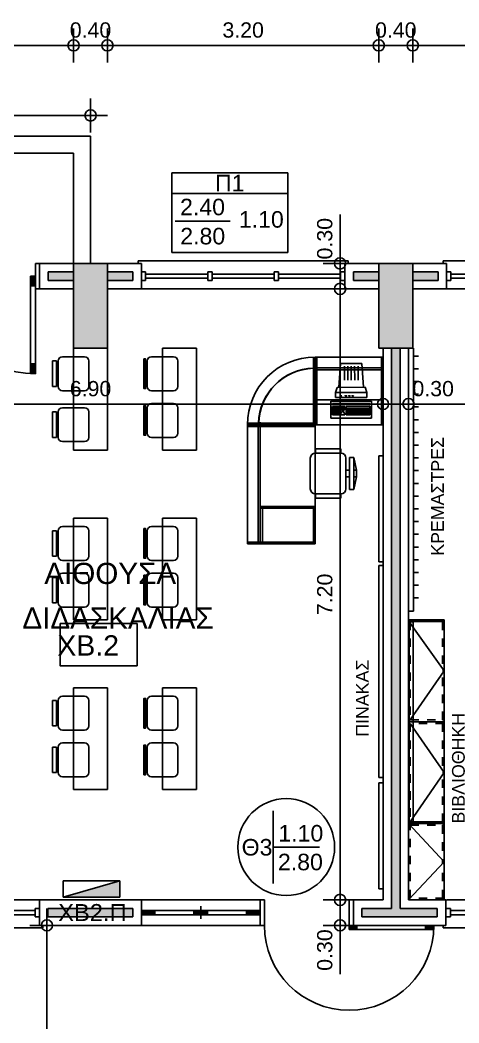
# Model space of a CAD drawing. Header units: metres. Extents: x -11 to 85, y -301 to 135.
# Drawn here: x 25.04 to 30.22, y -37.44 to -25.63 of the extents above; entities that cross this region are included whole.
import ezdxf

# ---------------------------------------------------------------- set-up
doc = ezdxf.new("R2010")
doc.units = ezdxf.units.M
doc.header["$LTSCALE"] = 0.036
doc.header["$PDMODE"] = 2
doc.linetypes.add('HIDDEN', pattern=[0.375, 0.25, -0.125])
for name, color, linetype in [('arxitek borofos', 252, 'Continuous'), ('DIMBLK', 252, 'Continuous'), ('electext', 20, 'Continuous'), ('Epipla', 252, 'Continuous'), ('HLEK-SYMBOL', 3, 'Continuous'), ('HLEK_FL001_SYMBOLS', 230, 'Continuous'), ('Parathira', 252, 'Continuous')]:
    doc.layers.add(name, color=color, linetype=linetype)
doc.styles.add('COMU-N', font='arial.ttf')
doc.styles.get("Standard").update_dxf_attribs({"font": 'arial.ttf'})
doc.styles.add('W4MS2', font='W4MS2.shx')
doc.dimstyles.new('CADWDOT', dxfattribs={"dimscale": 0.1, "dimtxt": 1.8, "dimasz": 0.08, "dimexe": 2, "dimexo": 0, "dimgap": 0.09, "dimtad": 0, "dimrnd": 0.001, "dimzin": 0, "dimdsep": 46, "dimtxsty": 'Standard', "dimblk1": 'ARTDIM', "dimblk2": 'ARTDIM', "dimsah": 1, "dimcen": 0.09, "dimdle": 0.05, "dimse1": 1, "dimse2": 1, "dimadec": 0, "dimazin": 0, "dimtfac": 1, "dimtmove": 0, "dimatfit": 3, "dimldrblk": 'ARTDIM', "dimfxl": 2, "dimtvp": 0.9999, "dimtolj": 1, "dimtzin": 0, "dimarcsym": 0})

# ---------------------------------------------------------------- blocks, each defined once
blk = doc.blocks.new('A$C52D13D70')
at = {"layer": 'Parathira'}
for p, q in [((-0.33, 0.04), (-0.33, -2.44)), ((-0.3, 0.04), (-0.33, 0.04)), ((-0.1, 0), (-0.2, 0)), ((-0.2, 0), (-0.2, -0.05)), ((-0.1, -0.05), (-0.1, 0)), ((0, 0), (0, -2.4)), ((-0.2, -0.05), (-0.1, -0.05)), ((-0.175, -0.05), (-0.175, -0.783)), ((-0.125, -0.05), (-0.125, -0.783)), ((-0.1, -0.783), (-0.2, -0.783)), ((-0.2, -0.783), (-0.2, -0.833)), ((-0.1, -0.833), (-0.1, -0.783)), ((-0.2, -0.833), (-0.1, -0.833)), ((-0.175, -0.833), (-0.175, -1.567)), ((-0.125, -0.833), (-0.125, -1.567)), ((-0.1, -1.567), (-0.2, -1.567)), ((-0.2, -1.567), (-0.2, -1.617)), ((-0.2, -1.617), (-0.1, -1.617)), ((-0.175, -1.617), (-0.175, -2.35)), ((-0.125, -1.617), (-0.125, -2.35)), ((-0.1, -1.617), (-0.1, -1.567)), ((-0.1, -2.35), (-0.2, -2.35)), ((-0.2, -2.35), (-0.2, -2.4)), ((-0.1, -2.4), (-0.1, -2.35)), ((-0.33, -2.44), (-0.3, -2.44)), ((-0.2, -2.4), (-0.1, -2.4))]:
    blk.add_line(p, q, dxfattribs=at)
blk = doc.blocks.new('A$C14EC32DB')
for p, q in [((0, 2.4), (0, 0)), ((0.1, 2.4), (0.1, 2.35)), ((0.2, 2.35), (0.2, 2.4)), ((0.3, 2.44), (0.33, 2.44)), ((0.33, 2.44), (0.33, -0.04)), ((0.1, 2.35), (0.2, 2.35)), ((0.125, 2.35), (0.125, 1.617)), ((0.175, 2.35), (0.175, 1.617)), ((0.1, 1.617), (0.1, 1.567)), ((0.2, 1.617), (0.1, 1.617)), ((0.1, 1.567), (0.2, 1.567)), ((0.125, 1.567), (0.125, 0.833)), ((0.175, 1.567), (0.175, 0.833)), ((0.2, 1.567), (0.2, 1.617)), ((0.1, 0.833), (0.1, 0.783)), ((0.2, 0.833), (0.1, 0.833)), ((0.2, 0.783), (0.2, 0.833)), ((0.1, 0.783), (0.2, 0.783)), ((0.125, 0.783), (0.125, 0.05)), ((0.175, 0.783), (0.175, 0.05)), ((0.1, 0.05), (0.1, 0)), ((0.2, 0.05), (0.1, 0.05)), ((0.2, 0), (0.2, 0.05)), ((0.3, -0.04), (0.33, -0.04))]:
    blk.add_line(p, q)
blk = doc.blocks.new('A$C1CE8635E')
for p, q in [((1.4, 0), (0, 0)), ((1.4, 0), (1.45, 0)), ((1.4, 0), (1.4, -0.3)), ((1.45, 0), (1.45, -0.3)), ((2.5, 0), (2.45, 0)), ((2.45, 0), (2.45, -0.3)), ((0.7, -0.225), (0.7, -0.075)), ((0, -0.125), (1.4, -0.125)), ((0.16, -0.135), (0, -0.135)), ((0.16, -0.145), (0, -0.145)), ((0.16, -0.155), (0, -0.155)), ((0.16, -0.165), (0, -0.165)), ((1.4, -0.175), (0, -0.175)), ((0.16, -0.175), (0.16, -0.125)), ((0.62, -0.175), (0.62, -0.125)), ((0.78, -0.135), (0.62, -0.135)), ((0.78, -0.145), (0.62, -0.145)), ((0.78, -0.155), (0.62, -0.155)), ((0.78, -0.165), (0.62, -0.165)), ((0.78, -0.175), (0.78, -0.125)), ((1.24, -0.175), (1.24, -0.125)), ((1.4, -0.135), (1.24, -0.135)), ((1.4, -0.145), (1.24, -0.145)), ((1.4, -0.155), (1.24, -0.155)), ((1.4, -0.165), (1.24, -0.165)), ((1.4, -0.3), (0, -0.3)), ((1.45, -0.3), (1.4, -0.3)), ((1.45, -0.3), (1.45, -0.25)), ((2.45, -0.3), (2.5, -0.3)), ((2.45, -0.3), (2.45, -0.35)), ((2.45, -0.31), (2.55, -0.31)), ((2.45, -0.32), (2.55, -0.32)), ((2.45, -0.33), (2.55, -0.33)), ((2.45, -0.34), (2.55, -0.34)), ((2.45, -0.35), (3.449, -0.35)), ((3.35, -0.35), (3.35, -0.3)), ((3.35, -0.31), (3.45, -0.31)), ((3.35, -0.32), (3.45, -0.32)), ((3.35, -0.33), (3.45, -0.33)), ((3.35, -0.34), (3.449, -0.34))]:
    blk.add_line(p, q)
blk.add_arc((2.45, -0.3), 1, 180, 360)
blk = doc.blocks.new('ARTDIM')
at = {"layer": 'DIMBLK'}
for p, q in [((0, -24.9975), (0, 24.9975)), ((-24.9975, 0), (24.9975, 0))]:
    blk.add_line(p, q, dxfattribs=at)
blk.add_circle((0, 0), 8.25, dxfattribs=at)
blk = doc.blocks.new('*D770')
at = {"layer": 'arxitek borofos', "color": 0, "lineweight": -2}
blk.add_line((22.482, -25.924), (25.666, -25.924), dxfattribs=at)
at = {"layer": 'Defpoints', "color": 0, "transparency": 16777216}
for p in [(25.674, -25.924), (22.474, -27.002), (25.674, -27.002)]:
    blk.add_point(p, dxfattribs=at)
at = {"layer": 'arxitek borofos', "color": 0, "lineweight": -2, "xscale": 0.008, "yscale": 0.008, "zscale": 0.008, "rotation": 180}
blk.add_blockref('ARTDIM', (22.474, -25.924), dxfattribs=at)
at = {"layer": 'arxitek borofos', "color": 0, "lineweight": -2, "xscale": 0.008, "yscale": 0.008, "zscale": 0.008}
blk.add_blockref('ARTDIM', (25.674, -25.924), dxfattribs=at)
at = {"layer": 'arxitek borofos', "color": 0, "insert": (24.074, -25.744), "char_height": 0.18, "attachment_point": 5}
blk.add_mtext('\\A1;3.20', dxfattribs=at)
blk = doc.blocks.new('*D771')
at = {"layer": 'arxitek borofos', "color": 0, "lineweight": -2}
blk.add_line((25.682, -25.924), (26.066, -25.924), dxfattribs=at)
at = {"layer": 'Defpoints', "color": 0, "transparency": 16777216}
for p in [(26.074, -25.924), (25.674, -27.002), (26.074, -27.002)]:
    blk.add_point(p, dxfattribs=at)
at = {"layer": 'arxitek borofos', "color": 0, "lineweight": -2, "xscale": 0.008, "yscale": 0.008, "zscale": 0.008, "rotation": 180}
blk.add_blockref('ARTDIM', (25.674, -25.924), dxfattribs=at)
at = {"layer": 'arxitek borofos', "color": 0, "lineweight": -2, "xscale": 0.008, "yscale": 0.008, "zscale": 0.008}
blk.add_blockref('ARTDIM', (26.074, -25.924), dxfattribs=at)
at = {"layer": 'arxitek borofos', "color": 0, "insert": (25.874, -25.744), "char_height": 0.18, "attachment_point": 5}
blk.add_mtext('\\A1;0.40', dxfattribs=at)
blk = doc.blocks.new('*D772')
at = {"layer": 'arxitek borofos', "color": 0, "lineweight": -2}
blk.add_line((26.082, -25.924), (29.266, -25.924), dxfattribs=at)
at = {"layer": 'Defpoints', "color": 0, "transparency": 16777216}
for p in [(29.274, -25.924), (26.074, -27.002), (29.274, -27.002)]:
    blk.add_point(p, dxfattribs=at)
at = {"layer": 'arxitek borofos', "color": 0, "lineweight": -2, "xscale": 0.008, "yscale": 0.008, "zscale": 0.008, "rotation": 180}
blk.add_blockref('ARTDIM', (26.074, -25.924), dxfattribs=at)
at = {"layer": 'arxitek borofos', "color": 0, "lineweight": -2, "xscale": 0.008, "yscale": 0.008, "zscale": 0.008}
blk.add_blockref('ARTDIM', (29.274, -25.924), dxfattribs=at)
at = {"layer": 'arxitek borofos', "color": 0, "insert": (27.674, -25.744), "char_height": 0.18, "attachment_point": 5}
blk.add_mtext('\\A1;3.20', dxfattribs=at)
blk = doc.blocks.new('*D773')
at = {"layer": 'arxitek borofos', "color": 0, "lineweight": -2}
blk.add_line((29.282, -25.924), (29.666, -25.924), dxfattribs=at)
at = {"layer": 'Defpoints', "color": 0, "transparency": 16777216}
for p in [(29.674, -25.924), (29.274, -27.002), (29.674, -27.002)]:
    blk.add_point(p, dxfattribs=at)
at = {"layer": 'arxitek borofos', "color": 0, "lineweight": -2, "xscale": 0.008, "yscale": 0.008, "zscale": 0.008, "rotation": 180}
blk.add_blockref('ARTDIM', (29.274, -25.924), dxfattribs=at)
at = {"layer": 'arxitek borofos', "color": 0, "lineweight": -2, "xscale": 0.008, "yscale": 0.008, "zscale": 0.008}
blk.add_blockref('ARTDIM', (29.674, -25.924), dxfattribs=at)
at = {"layer": 'arxitek borofos', "color": 0, "insert": (29.474, -25.744), "char_height": 0.18, "attachment_point": 5}
blk.add_mtext('\\A1;0.40', dxfattribs=at)
blk = doc.blocks.new('*D774')
at = {"layer": 'arxitek borofos', "color": 0, "lineweight": -2}
blk.add_line((29.682, -25.924), (32.866, -25.924), dxfattribs=at)
at = {"layer": 'Defpoints', "color": 0, "transparency": 16777216}
for p in [(32.874, -25.924), (29.674, -27.002), (32.874, -27.002)]:
    blk.add_point(p, dxfattribs=at)
at = {"layer": 'arxitek borofos', "color": 0, "lineweight": -2, "xscale": 0.008, "yscale": 0.008, "zscale": 0.008, "rotation": 180}
blk.add_blockref('ARTDIM', (29.674, -25.924), dxfattribs=at)
at = {"layer": 'arxitek borofos', "color": 0, "lineweight": -2, "xscale": 0.008, "yscale": 0.008, "zscale": 0.008}
blk.add_blockref('ARTDIM', (32.874, -25.924), dxfattribs=at)
at = {"layer": 'arxitek borofos', "color": 0, "insert": (31.274, -25.744), "char_height": 0.18, "attachment_point": 5}
blk.add_mtext('\\A1;3.20', dxfattribs=at)
blk = doc.blocks.new('*D868')
at = {"layer": 'arxitek borofos', "color": 0, "lineweight": -2}
blk.add_line((22.432, -30.15), (29.316, -30.15), dxfattribs=at)
at = {"layer": 'Defpoints', "color": 0, "transparency": 16777216}
for p in [(22.424, -29.493), (29.324, -29.493), (29.324, -30.15)]:
    blk.add_point(p, dxfattribs=at)
at = {"layer": 'arxitek borofos', "color": 0, "lineweight": -2, "xscale": 0.008, "yscale": 0.008, "zscale": 0.008, "rotation": 180}
blk.add_blockref('ARTDIM', (22.424, -30.15), dxfattribs=at)
at = {"layer": 'arxitek borofos', "color": 0, "lineweight": -2, "xscale": 0.008, "yscale": 0.008, "zscale": 0.008}
blk.add_blockref('ARTDIM', (29.324, -30.15), dxfattribs=at)
at = {"layer": 'arxitek borofos', "color": 0, "insert": (25.874, -29.97), "char_height": 0.18, "attachment_point": 5}
blk.add_mtext('\\A1;6.90', dxfattribs=at)
blk = doc.blocks.new('*D869')
at = {"layer": 'arxitek borofos', "color": 0, "lineweight": -2}
for p, q in [((29.332, -30.15), (29.616, -30.15)), ((29.624, -30.15), (30.198, -30.15))]:
    blk.add_line(p, q, dxfattribs=at)
at = {"layer": 'Defpoints', "color": 0, "transparency": 16777216}
for p in [(29.324, -29.493), (29.624, -29.493), (29.624, -30.15)]:
    blk.add_point(p, dxfattribs=at)
at = {"layer": 'arxitek borofos', "color": 0, "lineweight": -2, "xscale": 0.008, "yscale": 0.008, "zscale": 0.008, "rotation": 180}
blk.add_blockref('ARTDIM', (29.324, -30.15), dxfattribs=at)
at = {"layer": 'arxitek borofos', "color": 0, "lineweight": -2, "xscale": 0.008, "yscale": 0.008, "zscale": 0.008}
blk.add_blockref('ARTDIM', (29.624, -30.15), dxfattribs=at)
at = {"layer": 'arxitek borofos', "color": 0, "insert": (29.915, -29.97), "char_height": 0.18, "attachment_point": 5}
blk.add_mtext('\\A1;0.30', dxfattribs=at)
blk = doc.blocks.new('*D870')
at = {"layer": 'arxitek borofos', "color": 0, "lineweight": -2}
blk.add_line((29.632, -30.15), (36.516, -30.15), dxfattribs=at)
at = {"layer": 'Defpoints', "color": 0, "transparency": 16777216}
for p in [(29.624, -29.493), (36.524, -29.493), (36.524, -30.15)]:
    blk.add_point(p, dxfattribs=at)
at = {"layer": 'arxitek borofos', "color": 0, "lineweight": -2, "xscale": 0.008, "yscale": 0.008, "zscale": 0.008, "rotation": 180}
blk.add_blockref('ARTDIM', (29.624, -30.15), dxfattribs=at)
at = {"layer": 'arxitek borofos', "color": 0, "lineweight": -2, "xscale": 0.008, "yscale": 0.008, "zscale": 0.008}
blk.add_blockref('ARTDIM', (36.524, -30.15), dxfattribs=at)
at = {"layer": 'arxitek borofos', "color": 0, "insert": (33.074, -29.97), "char_height": 0.18, "attachment_point": 5}
blk.add_mtext('\\A1;6.90', dxfattribs=at)
blk = doc.blocks.new('*D897')
at = {"layer": 'arxitek borofos', "color": 0, "lineweight": -2}
blk.add_line((28.817, -28.801), (28.817, -35.985), dxfattribs=at)
at = {"layer": 'Defpoints', "color": 0, "transparency": 16777216}
for p in [(29.274, -28.793), (28.817, -35.993), (29.324, -35.993)]:
    blk.add_point(p, dxfattribs=at)
at = {"layer": 'arxitek borofos', "color": 0, "lineweight": -2, "xscale": 0.008, "yscale": 0.008, "zscale": 0.008}
for p, rotation in [((28.817, -28.793), 90), ((28.817, -35.993), 270)]:
    blk.add_blockref('ARTDIM', p, dxfattribs=dict(at, rotation=rotation))
at = {"layer": 'arxitek borofos', "color": 0, "insert": (28.637, -32.393), "char_height": 0.18, "attachment_point": 5, "rotation": 90}
blk.add_mtext('\\A1;7.20', dxfattribs=at)
blk = doc.blocks.new('*D898')
at = {"layer": 'arxitek borofos', "color": 0, "lineweight": -2}
for p, q in [((28.817, -36.001), (28.817, -36.285)), ((28.817, -36.293), (28.817, -36.868))]:
    blk.add_line(p, q, dxfattribs=at)
at = {"layer": 'Defpoints', "color": 0, "transparency": 16777216}
for p in [(27.874, -35.993), (27.874, -36.293), (28.817, -36.293)]:
    blk.add_point(p, dxfattribs=at)
at = {"layer": 'arxitek borofos', "color": 0, "lineweight": -2, "xscale": 0.008, "yscale": 0.008, "zscale": 0.008}
for p, rotation in [((28.817, -35.993), 90), ((28.817, -36.293), 270)]:
    blk.add_blockref('ARTDIM', p, dxfattribs=dict(at, rotation=rotation))
at = {"layer": 'arxitek borofos', "color": 0, "insert": (28.637, -36.584), "char_height": 0.18, "attachment_point": 5, "rotation": 90}
blk.add_mtext('\\A1;0.30', dxfattribs=at)
blk = doc.blocks.new('*D920')
at = {"layer": 'arxitek borofos', "color": 0, "lineweight": -2}
blk.add_line((25.36, -39.285), (25.36, -36.301), dxfattribs=at)
at = {"layer": 'Defpoints', "color": 0, "transparency": 16777216}
for p in [(25.36, -36.293), (25.574, -36.293), (25.574, -39.293)]:
    blk.add_point(p, dxfattribs=at)
at = {"layer": 'arxitek borofos', "color": 0, "lineweight": -2, "xscale": 0.008, "yscale": 0.008, "zscale": 0.008}
for p, rotation in [((25.36, -36.293), 90), ((25.36, -39.293), 270)]:
    blk.add_blockref('ARTDIM', p, dxfattribs=dict(at, rotation=rotation))
at = {"layer": 'arxitek borofos', "color": 0, "insert": (25.18, -37.793), "char_height": 0.18, "attachment_point": 5, "rotation": 90}
blk.add_mtext('\\A1;3.00', dxfattribs=at)
blk = doc.blocks.new('*D960')
at = {"layer": 'arxitek borofos', "color": 0, "lineweight": -2}
for p, q in [((28.817, -28.493), (28.817, -27.918)), ((28.817, -28.785), (28.817, -28.501))]:
    blk.add_line(p, q, dxfattribs=at)
at = {"layer": 'Defpoints', "color": 0, "transparency": 16777216}
for p in [(28.817, -28.493), (29.274, -28.493), (29.274, -28.793)]:
    blk.add_point(p, dxfattribs=at)
at = {"layer": 'arxitek borofos', "color": 0, "lineweight": -2, "xscale": 0.008, "yscale": 0.008, "zscale": 0.008}
for p, rotation in [((28.817, -28.493), 90), ((28.817, -28.793), 270)]:
    blk.add_blockref('ARTDIM', p, dxfattribs=dict(at, rotation=rotation))
at = {"layer": 'arxitek borofos', "color": 0, "insert": (28.637, -28.202), "char_height": 0.18, "attachment_point": 5, "rotation": 90}
blk.add_mtext('\\A1;0.30', dxfattribs=at)
blk = doc.blocks.new('A$C46B55638')
at = {"layer": 'Epipla'}
for p, q in [((3.9, 1.5), (11.1, 1.5)), ((11.1, 0), (11.1, 1.5)), ((4.1, 1.3), (10.9, 1.3)), ((10.9, 0), (10.9, 1.3))]:
    blk.add_line(p, q, dxfattribs=at)
blk = doc.blocks.new('A$C46BB3189')
at = {"layer": 'Epipla'}
for p, q in [((0.092, 0.059), (0.092, 0.119)), ((0.242, 0.059), (0.242, 0.119)), ((0.392, 0.059), (0.392, 0.119)), ((0.542, 0.059), (0.542, 0.119)), ((0.692, 0.059), (0.692, 0.119)), ((0.842, 0.059), (0.842, 0.119)), ((0.992, 0.059), (0.992, 0.119)), ((1.142, 0.059), (1.142, 0.119)), ((1.292, 0.059), (1.292, 0.119)), ((1.442, 0.059), (1.442, 0.119)), ((1.592, 0.059), (1.592, 0.119)), ((1.742, 0.059), (1.742, 0.119)), ((1.892, 0.059), (1.892, 0.119)), ((2.042, 0.059), (2.042, 0.119)), ((2.192, 0.059), (2.192, 0.119)), ((2.342, 0.059), (2.342, 0.119)), ((2.492, 0.059), (2.492, 0.119)), ((2.642, 0.059), (2.642, 0.119)), ((2.792, 0.059), (2.792, 0.119)), ((2.942, 0.059), (2.942, 0.119)), ((0, 0), (0, 0.059)), ((0, 0.059), (3.098, 0.059)), ((3.098, 0), (0, 0)), ((3.098, 0.059), (3.098, 0))]:
    blk.add_line(p, q, dxfattribs=at)
blk = doc.blocks.new('A$C75A87503')
at = {"layer": 'Parathira'}
for p, q in [((-2.4, 0), (-2.35, 0)), ((-2.35, 0), (-2.35, -0.3)), ((0, 0), (-0.05, 0)), ((-0.05, 0), (-0.05, -0.3)), ((-2.35, -0.15), (-2.292, -0.15)), ((-2.35, -1.3), (-2.35, -0.15)), ((-2.339, -0.15), (-2.339, -0.265)), ((-2.327, -0.15), (-2.327, -0.265)), ((-2.316, -0.15), (-2.316, -0.265)), ((-2.304, -0.15), (-2.304, -0.265)), ((-2.292, -0.15), (-2.292, -1.299)), ((-0.108, -0.15), (-0.108, -1.299)), ((-0.05, -0.15), (-0.108, -0.15)), ((-0.096, -0.15), (-0.096, -0.265)), ((-0.085, -0.15), (-0.085, -0.265)), ((-0.073, -0.15), (-0.073, -0.265)), ((-0.061, -0.15), (-0.061, -0.265)), ((-0.05, -1.3), (-0.05, -0.15)), ((-2.35, -0.3), (-2.4, -0.3)), ((-2.292, -0.265), (-2.35, -0.265)), ((-0.108, -0.265), (-0.05, -0.265)), ((-0.05, -0.3), (0, -0.3)), ((-2.292, -1.185), (-2.35, -1.185)), ((-2.339, -1.185), (-2.339, -1.3)), ((-2.327, -1.185), (-2.327, -1.3)), ((-2.316, -1.185), (-2.316, -1.299)), ((-2.304, -1.185), (-2.304, -1.299)), ((-0.108, -1.185), (-0.05, -1.185)), ((-0.096, -1.185), (-0.096, -1.299)), ((-0.085, -1.185), (-0.085, -1.299)), ((-0.073, -1.185), (-0.073, -1.3)), ((-0.061, -1.185), (-0.061, -1.3))]:
    blk.add_line(p, q, dxfattribs=at)
for centre, start, end in [((-2.35, -0.15), 270, 0), ((-0.05, -0.15), 180, 270)]:
    blk.add_arc(centre, 1.15, start, end, dxfattribs=at)
blk = doc.blocks.new('*D971')
at = {"layer": 'arxitek borofos', "color": 0, "lineweight": -2}
blk.add_line((18.682, -26.75), (25.866, -26.75), dxfattribs=at)
at = {"layer": 'Defpoints', "color": 0, "transparency": 16777216}
for p in [(25.874, -26.75), (18.674, -26.993), (25.874, -26.993)]:
    blk.add_point(p, dxfattribs=at)
at = {"layer": 'arxitek borofos', "color": 0, "lineweight": -2, "xscale": 0.008, "yscale": 0.008, "zscale": 0.008, "rotation": 180}
blk.add_blockref('ARTDIM', (18.674, -26.75), dxfattribs=at)
at = {"layer": 'arxitek borofos', "color": 0, "lineweight": -2, "xscale": 0.008, "yscale": 0.008, "zscale": 0.008}
blk.add_blockref('ARTDIM', (25.874, -26.75), dxfattribs=at)
at = {"layer": 'arxitek borofos', "color": 0, "insert": (22.274, -26.57), "char_height": 0.18, "attachment_point": 5}
blk.add_mtext('\\A1;7.20', dxfattribs=at)
blk = doc.blocks.new('gJ6_a28')
at = {"layer": 'HLEK-SYMBOL', "color": 0, "linetype": 'Continuous'}
for p, q in [((-0.67, 0), (-0.67, 0.19)), ((-0.67, 0.19), (0, 0.19)), ((-0.67, 0), (0, 0.19)), ((0, 0.19), (0, 0)), ((-0.67, 0), (0, 0))]:
    blk.add_line(p, q, dxfattribs=at)
at = {"layer": 'HLEK-SYMBOL', "color": 0}
blk.add_solid([(-0.67, 0.19), (0, 0.19), (-0.67, 0)], dxfattribs=at)
at = {"layer": 'HLEK-SYMBOL', "color": 0, "style": 'W4MS2', "flags": 8}
blk.add_attdef('NODE_NUMBER', (0.018, 0.091), '', height=0.1, dxfattribs=at)
blk.add_attdef('NODE_NUMBER', (0.018, 0.091), '', height=0.1, dxfattribs=at)

msp = doc.modelspace()

# ---------------------------------------------------------------- hatches: boundary and pattern name
at = {"layer": 'arxitek borofos'}
for points in [[(25.674, -28.593), (25.374, -28.593), (25.374, -28.693), (25.674, -28.693)], [(26.074, -28.493), (25.674, -28.493), (25.674, -29.493), (26.074, -29.493)], [(26.374, -28.593), (26.074, -28.593), (26.074, -28.693), (26.374, -28.693)], [(29.274, -28.593), (28.974, -28.593), (28.974, -28.693), (29.274, -28.693)], [(29.674, -28.493), (29.274, -28.493), (29.274, -29.493), (29.674, -29.493)], [(29.974, -28.593), (29.674, -28.593), (29.674, -28.693), (29.974, -28.693)], [(29.524, -29.493), (29.424, -29.493), (29.424, -36.093), (29.074, -36.093), (29.074, -36.193), (29.963, -36.193), (29.963, -36.093), (29.524, -36.093)], [(26.374, -36.093), (25.371, -36.093), (25.371, -36.193), (26.374, -36.193)]]:
    msp.add_hatch(color=256, dxfattribs=at).paths.add_polyline_path(points)

# ---------------------------------------------------------------- linework, layer by layer
for p, q in [((26.834, -28.363), (26.834, -27.425)), ((26.834, -27.425), (28.201, -27.425)), ((28.201, -27.425), (28.201, -28.363)), ((28.201, -27.671), (26.834, -27.671)), ((26.873, -27.997), (27.519, -27.997)), ((28.201, -28.363), (26.834, -28.363)), ((25.274, -28.493), (25.274, -28.793)), ((25.274, -28.493), (25.674, -28.493)), ((25.374, -28.593), (25.674, -28.593)), ((25.374, -28.593), (25.374, -28.693)), ((25.674, -28.493), (26.074, -28.493)), ((25.674, -28.493), (25.674, -29.493)), ((26.074, -28.493), (26.074, -29.493)), ((26.074, -28.493), (26.474, -28.493)), ((26.074, -28.593), (26.374, -28.593)), ((26.374, -28.593), (26.374, -28.693)), ((26.474, -28.493), (26.474, -28.793)), ((28.874, -28.493), (28.874, -28.793)), ((28.874, -28.493), (29.274, -28.493)), ((28.974, -28.593), (29.274, -28.593)), ((28.974, -28.593), (28.974, -28.693)), ((29.274, -28.493), (29.274, -29.493)), ((29.274, -28.493), (29.674, -28.493)), ((29.674, -28.493), (29.674, -29.493)), ((29.674, -28.493), (30.074, -28.493)), ((29.674, -28.593), (29.974, -28.593)), ((29.974, -28.593), (29.974, -28.693)), ((30.074, -28.493), (30.074, -28.793)), ((25.374, -28.693), (25.674, -28.693)), ((26.074, -28.693), (26.374, -28.693)), ((28.974, -28.693), (29.274, -28.693)), ((29.674, -28.693), (29.974, -28.693)), ((25.274, -28.793), (25.674, -28.793)), ((26.074, -28.793), (26.474, -28.793)), ((28.874, -28.793), (29.274, -28.793)), ((29.674, -28.793), (30.074, -28.793)), ((25.674, -29.493), (26.074, -29.493)), ((25.674, -29.493), (25.674, -30.693)), ((26.074, -30.693), (26.074, -29.493)), ((27.124, -29.493), (26.724, -29.493)), ((26.724, -29.493), (26.724, -30.693)), ((27.124, -30.693), (27.124, -29.493)), ((29.274, -29.493), (29.674, -29.493)), ((29.324, -29.493), (29.324, -35.993)), ((29.424, -29.493), (29.424, -36.093)), ((29.524, -29.493), (29.524, -36.093)), ((29.624, -29.493), (29.624, -35.993)), ((25.424, -29.643), (25.424, -29.943)), ((25.474, -29.643), (25.424, -29.643)), ((25.474, -29.643), (25.474, -29.943)), ((25.494, -29.643), (25.494, -29.943)), ((25.804, -29.593), (25.544, -29.593)), ((25.854, -29.643), (25.854, -29.943)), ((26.524, -29.643), (26.524, -29.943)), ((26.544, -29.643), (26.544, -29.943)), ((26.854, -29.593), (26.594, -29.593)), ((26.904, -29.643), (26.904, -29.943)), ((28.504, -30.396), (28.504, -29.596)), ((28.524, -29.596), (28.524, -30.396)), ((28.524, -29.596), (29.324, -29.596)), ((28.524, -30.396), (28.524, -29.596)), ((28.544, -29.596), (28.544, -30.396)), ((29.304, -29.596), (29.304, -30.396)), ((29.324, -29.596), (29.324, -30.396)), ((28.544, -29.725), (29.304, -29.725)), ((28.544, -29.746), (29.304, -29.746)), ((28.822, -29.674), (28.802, -29.954)), ((29.072, -29.673), (28.822, -29.674)), ((29.092, -29.953), (29.072, -29.673)), ((25.474, -29.943), (25.424, -29.943)), ((25.544, -29.993), (25.804, -29.993)), ((26.594, -29.993), (26.854, -29.993)), ((28.762, -30.014), (28.782, -29.954)), ((28.762, -30.014), (29.132, -30.013)), ((28.762, -30.074), (28.762, -30.014)), ((29.112, -29.953), (28.782, -29.954)), ((29.132, -30.013), (29.112, -29.953)), ((29.132, -30.073), (29.132, -30.013)), ((29.304, -30.101), (28.544, -30.101)), ((29.187, -30.117), (28.707, -30.118)), ((28.707, -30.118), (28.708, -30.318)), ((28.762, -30.074), (29.132, -30.073)), ((29.188, -30.317), (29.187, -30.117)), ((25.424, -30.243), (25.424, -30.543)), ((25.474, -30.243), (25.424, -30.243)), ((25.474, -30.243), (25.474, -30.543)), ((25.494, -30.243), (25.494, -30.543)), ((25.804, -30.193), (25.544, -30.193)), ((25.854, -30.243), (25.854, -30.543)), ((26.524, -30.193), (26.524, -30.493)), ((26.544, -30.193), (26.544, -30.493)), ((26.854, -30.143), (26.594, -30.143)), ((26.904, -30.193), (26.904, -30.493)), ((29.167, -30.142, 0), (28.727, -30.143, 0)), ((28.727, -30.158, 0), (28.727, -30.143, 0)), ((29.167, -30.157, 0), (28.727, -30.158, 0)), ((28.727, -30.278, 0), (28.727, -30.178, 0)), ((28.807, -30.178, 0), (28.727, -30.178, 0)), ((28.807, -30.198, 0), (28.727, -30.198, 0)), ((28.807, -30.218, 0), (28.727, -30.218, 0)), ((28.807, -30.238, 0), (28.727, -30.238, 0)), ((28.807, -30.278, 0), (28.807, -30.178, 0)), ((28.822, -30.218, 0), (28.822, -30.178, 0)), ((28.872, -30.178, 0), (28.822, -30.178, 0)), ((28.872, -30.198, 0), (28.822, -30.198, 0)), ((28.872, -30.218, 0), (28.822, -30.218, 0)), ((28.835, -30.258, 0), (28.835, -30.238, 0)), ((28.86, -30.238, 0), (28.835, -30.238, 0)), ((28.86, -30.258, 0), (28.86, -30.238, 0)), ((28.872, -30.218, 0), (28.872, -30.178, 0)), ((29.167, -30.177, 0), (28.887, -30.178, 0)), ((28.887, -30.278, 0), (28.887, -30.178, 0)), ((29.167, -30.197, 0), (28.887, -30.198, 0)), ((29.167, -30.217, 0), (28.887, -30.218, 0)), ((29.167, -30.237, 0), (28.887, -30.238, 0)), ((29.167, -30.157, 0), (29.167, -30.142, 0)), ((29.167, -30.277, 0), (29.167, -30.177, 0)), ((28.708, -30.318), (29.188, -30.317)), ((28.807, -30.258, 0), (28.727, -30.258, 0)), ((28.807, -30.278, 0), (28.727, -30.278, 0)), ((28.835, -30.258, 0), (28.822, -30.258, 0)), ((28.822, -30.278, 0), (28.822, -30.258, 0)), ((28.872, -30.278, 0), (28.822, -30.278, 0)), ((28.872, -30.258, 0), (28.86, -30.258, 0)), ((28.872, -30.278, 0), (28.872, -30.258, 0)), ((29.167, -30.257, 0), (28.887, -30.258, 0)), ((29.167, -30.277, 0), (28.887, -30.278, 0)), ((28.504, -30.376), (27.724, -30.376)), ((28.524, -30.396), (27.724, -30.396)), ((28.524, -30.396), (27.724, -30.396)), ((27.724, -30.396), (27.724, -31.796)), ((28.524, -30.416), (27.724, -30.416)), ((27.852, -30.416), (27.852, -31.776)), ((27.854, -30.376), (27.884, -30.376)), ((27.884, -30.373), (27.857, -30.373)), ((27.873, -30.416), (27.873, -31.776)), ((27.884, -30.376), (27.884, -30.373)), ((29.324, -30.396), (28.524, -30.396)), ((28.524, -31.796), (28.524, -30.396)), ((25.474, -30.543), (25.424, -30.543)), ((25.544, -30.593), (25.804, -30.593)), ((26.594, -30.543), (26.854, -30.543)), ((25.674, -30.693), (26.074, -30.693)), ((26.724, -30.693), (27.124, -30.693)), ((28.526, -30.729), (28.526, -30.679)), ((28.526, -30.679), (28.826, -30.679)), ((28.826, -30.729), (28.826, -30.679)), ((28.466, -30.789), (28.466, -31.149)), ((28.826, -30.729), (28.526, -30.729)), ((28.886, -31.149), (28.886, -30.789)), ((28.93, -30.779), (28.93, -31.159)), ((28.98, -30.779), (28.93, -30.779)), ((29.01, -30.929), (28.98, -30.779)), ((28.98, -31.159), (28.98, -30.779)), ((29.324, -30.761), (29.274, -30.761)), ((29.274, -30.761), (29.274, -32.011)), ((28.93, -30.929), (28.886, -30.929)), ((29.01, -30.929), (28.98, -30.929)), ((29.01, -31.009), (29.01, -30.929)), ((28.886, -31.009), (28.93, -31.009)), ((28.98, -31.009), (29.01, -31.009)), ((29.01, -31.009), (28.98, -31.159)), ((28.93, -31.159), (28.98, -31.159)), ((28.526, -31.209), (28.526, -31.259)), ((28.526, -31.209), (28.826, -31.209)), ((28.526, -31.259), (28.826, -31.259)), ((28.826, -31.209), (28.826, -31.259)), ((28.524, -31.356), (27.873, -31.356)), ((28.524, -31.376), (27.873, -31.376)), ((27.903, -31.376), (27.903, -31.776)), ((28.504, -31.376), (28.504, -31.776)), ((28.504, -31.767), (28.504, -31.382)), ((28.504, -31.382), (28.524, -31.382)), ((28.524, -31.376), (28.524, -31.356)), ((28.524, -31.382), (28.524, -31.767)), ((26.074, -31.493), (25.674, -31.493)), ((25.674, -31.493), (25.674, -32.693)), ((26.074, -32.693), (26.074, -31.493)), ((27.124, -31.493), (26.724, -31.493)), ((26.724, -31.493), (26.724, -32.693)), ((27.124, -32.693), (27.124, -31.493)), ((25.424, -31.643), (25.424, -31.943)), ((25.474, -31.643), (25.424, -31.643)), ((25.474, -31.643), (25.474, -31.943)), ((25.494, -31.643), (25.494, -31.943)), ((25.804, -31.593), (25.544, -31.593)), ((25.854, -31.643), (25.854, -31.943)), ((26.524, -31.643), (26.524, -31.943)), ((26.544, -31.643), (26.544, -31.943)), ((26.854, -31.593), (26.594, -31.593)), ((26.904, -31.643), (26.904, -31.943)), ((27.724, -31.776), (28.524, -31.776)), ((28.524, -31.767), (28.504, -31.767)), ((27.724, -31.796), (28.524, -31.796)), ((25.474, -31.943), (25.424, -31.943)), ((25.544, -31.993), (25.804, -31.993)), ((26.594, -31.993), (26.854, -31.993)), ((29.274, -32.011), (29.324, -32.011)), ((29.324, -32.051), (29.274, -32.051)), ((29.274, -32.051), (29.274, -34.551)), ((25.424, -32.193), (25.424, -32.493)), ((25.474, -32.193), (25.424, -32.193)), ((25.474, -32.193), (25.474, -32.493)), ((25.494, -32.193), (25.494, -32.493)), ((25.804, -32.143), (25.544, -32.143)), ((25.854, -32.193), (25.854, -32.493)), ((26.524, -32.193), (26.524, -32.493)), ((26.544, -32.193), (26.544, -32.493)), ((26.854, -32.143), (26.594, -32.143)), ((26.904, -32.193), (26.904, -32.493)), ((25.474, -32.493), (25.424, -32.493)), ((25.544, -32.543), (25.804, -32.543)), ((26.594, -32.543), (26.854, -32.543)), ((26.074, -32.693), (25.674, -32.693)), ((25.674, -32.693), (26.074, -32.693)), ((27.124, -32.693), (26.724, -32.693)), ((26.724, -32.693), (27.124, -32.693)), ((29.624, -32.693), (30.044, -32.693)), ((30.044, -32.693), (29.624, -32.693)), ((30.044, -32.693), (29.624, -32.693)), ((29.624, -32.693), (30.044, -32.693)), ((29.624, -32.713), (29.624, -32.693)), ((30.044, -32.713), (29.624, -32.713)), ((29.63, -32.715, 0.7), (30.044, -33.293)), ((29.68, -32.715, 0.7), (29.63, -32.715, 0.7)), ((29.63, -32.715, 0.7), (29.63, -35.071, 0.7)), ((29.68, -35.071, 0.7), (29.68, -32.715, 0.7)), ((30.044, -33.893), (30.044, -32.693)), ((30.044, -33.293), (29.644, -33.873)), ((26.074, -33.493), (25.674, -33.493)), ((25.674, -33.493), (25.674, -34.693)), ((26.074, -34.693), (26.074, -33.493)), ((27.124, -33.493), (26.724, -33.493)), ((26.724, -33.493), (26.724, -34.693)), ((27.124, -34.693), (27.124, -33.493)), ((25.424, -33.643), (25.424, -33.943)), ((25.474, -33.643), (25.424, -33.643)), ((25.474, -33.643), (25.474, -33.943)), ((25.494, -33.643), (25.494, -33.943)), ((25.804, -33.593), (25.544, -33.593)), ((25.854, -33.643), (25.854, -33.943)), ((26.524, -33.643), (26.524, -33.943)), ((26.544, -33.643), (26.544, -33.943)), ((26.854, -33.593), (26.594, -33.593)), ((26.904, -33.643), (26.904, -33.943)), ((30.044, -33.893), (29.624, -33.893)), ((30.044, -33.893), (29.624, -33.893)), ((29.624, -33.893), (30.044, -33.893)), ((29.624, -33.893), (30.044, -33.893)), ((29.644, -33.913), (30.044, -34.493)), ((30.044, -35.093), (30.044, -33.893)), ((25.474, -33.943), (25.424, -33.943)), ((25.544, -33.993), (25.804, -33.993)), ((26.594, -33.993), (26.854, -33.993)), ((25.804, -34.143), (25.544, -34.143)), ((26.854, -34.143), (26.594, -34.143)), ((25.424, -34.193), (25.424, -34.493)), ((25.474, -34.193), (25.424, -34.193)), ((25.474, -34.193), (25.474, -34.493)), ((25.494, -34.193), (25.494, -34.493)), ((25.854, -34.193), (25.854, -34.493)), ((26.524, -34.193), (26.524, -34.493)), ((26.544, -34.193), (26.544, -34.493)), ((26.904, -34.193), (26.904, -34.493)), ((25.474, -34.493), (25.424, -34.493)), ((30.044, -34.493), (29.644, -35.073)), ((25.544, -34.543), (25.804, -34.543)), ((26.594, -34.543), (26.854, -34.543)), ((29.274, -34.551), (29.324, -34.551)), ((29.324, -34.612, 0.7), (29.274, -34.612, 0.7)), ((29.274, -34.612, 0.7), (29.274, -35.862, 0.7)), ((26.074, -34.693), (25.674, -34.693)), ((25.674, -34.693), (26.074, -34.693)), ((27.124, -34.693), (26.724, -34.693)), ((26.724, -34.693), (27.124, -34.693)), ((28.028, -34.942), (28.028, -35.8)), ((29.624, -35.073), (30.044, -35.073)), ((29.624, -35.093), (30.044, -35.543)), ((29.624, -35.093), (30.044, -35.093)), ((29.624, -35.093), (30.044, -35.093)), ((29.624, -35.093), (30.044, -35.093)), ((30.044, -35.093), (29.624, -35.093)), ((29.63, -35.071, 0.7), (29.68, -35.071, 0.7)), ((30.044, -35.073), (30.044, -35.093)), ((30.044, -35.093), (30.044, -35.993)), ((28.028, -35.371), (28.574, -35.371)), ((29.624, -35.993), (30.044, -35.543)), ((29.274, -35.862, 0.7), (29.324, -35.862, 0.7)), ((25.271, -35.993), (25.271, -36.293)), ((25.271, -35.993), (26.474, -35.993)), ((26.474, -35.993), (26.474, -36.293)), ((28.974, -35.993), (28.974, -36.293)), ((28.974, -35.993), (29.324, -35.993)), ((29.624, -35.993), (30.063, -35.993)), ((30.063, -35.993), (30.063, -36.293)), ((25.371, -36.093), (26.374, -36.093)), ((25.371, -36.093), (25.371, -36.193)), ((26.374, -36.093), (26.374, -36.193)), ((29.074, -36.093), (29.424, -36.093)), ((29.074, -36.093), (29.074, -36.193)), ((29.524, -36.093), (29.963, -36.093)), ((29.963, -36.093), (29.963, -36.193)), ((25.371, -36.193), (26.374, -36.193)), ((29.074, -36.193), (29.963, -36.193)), ((25.271, -36.293), (26.474, -36.293)), ((28.974, -36.293), (30.063, -36.293))]:
    msp.add_line(p, q, dxfattribs=at)
at = {"layer": 'arxitek borofos', "extrusion": (-0.000254389, 0.17579, 0.984428)}
for p, q in [((28.869, -29.703, 0.295), (28.87, -29.87, 0.325)), ((28.909, -29.703, 0.295), (28.91, -29.87, 0.325)), ((28.946, -29.702, 0.295), (28.947, -29.869, 0.325)), ((28.989, -29.703, 0.295), (28.99, -29.87, 0.325)), ((29.029, -29.703, 0.295), (29.03, -29.87, 0.325))]:
    msp.add_line(p, q, dxfattribs=at)
at = {"layer": 'arxitek borofos', "linetype": 'HIDDEN'}
for p, q in [((30.044, -32.713), (29.644, -32.713)), ((29.644, -32.713), (29.644, -33.873)), ((30.026, -32.713), (30.026, -33.293)), ((30.044, -33.293), (30.044, -32.713)), ((30.026, -33.293), (30.044, -33.293)), ((30.026, -33.873), (30.026, -33.293)), ((30.026, -33.293), (30.044, -33.293)), ((30.044, -33.293), (30.044, -33.873)), ((29.644, -33.873), (30.044, -33.873)), ((30.044, -33.913), (29.644, -33.913)), ((29.644, -33.913), (29.644, -35.073)), ((30.044, -33.873), (30.026, -33.873)), ((30.026, -33.913), (30.026, -34.493)), ((30.044, -33.913), (30.026, -33.913)), ((30.044, -34.493), (30.044, -33.913)), ((30.026, -35.073), (30.026, -34.493)), ((30.026, -34.493), (30.044, -34.493)), ((30.026, -34.493), (30.044, -34.493)), ((30.044, -34.493), (30.044, -35.073)), ((29.644, -35.073), (30.044, -35.073)), ((30.044, -35.073), (30.026, -35.073)), ((29.644, -35.973), (29.644, -35.113)), ((29.644, -35.113), (30.044, -35.113)), ((30.026, -35.113), (30.026, -35.543)), ((30.044, -35.113), (30.026, -35.113)), ((30.044, -35.543), (30.044, -35.113)), ((30.026, -35.543), (30.044, -35.543)), ((30.026, -35.973), (30.026, -35.543)), ((30.026, -35.543), (30.044, -35.543)), ((30.044, -35.543), (30.044, -35.973)), ((30.044, -35.973), (29.644, -35.973)), ((30.044, -35.973), (30.026, -35.973))]:
    msp.add_line(p, q, dxfattribs=at)
at = {"layer": 'arxitek borofos'}
msp.add_circle((28.182, -35.371), 0.571, dxfattribs=at)
for centre, radius, start, end in [((25.544, -29.643), 0.05, 90, 180), ((25.804, -29.643), 0.05, 0, 90), ((26.594, -29.643), 0.05, 90, 180), ((26.854, -29.643), 0.05, 0, 90), ((28.524, -30.396), 0.8, 90, 180), ((28.524, -30.396), 0.67, 91.7106, 178.2894), ((28.524, -30.396), 0.667, 91.9761, 178.2894), ((25.544, -29.943), 0.05, 180, 270), ((25.804, -29.943), 0.05, 270, 0), ((26.594, -29.943), 0.05, 180, 270), ((26.854, -29.943), 0.05, 270, 0), ((25.544, -30.243), 0.05, 90, 180), ((25.804, -30.243), 0.05, 0, 90), ((26.594, -30.193), 0.05, 90, 180), ((26.854, -30.193), 0.05, 0, 90), ((25.544, -30.543), 0.05, 180, 270), ((25.804, -30.543), 0.05, 270, 0), ((26.594, -30.493), 0.05, 180, 270), ((26.854, -30.493), 0.05, 270, 0), ((28.526, -30.789), 0.06, 90, 180), ((28.826, -30.789), 0.06, 360, 90), ((28.526, -31.149), 0.06, 180, 270), ((28.826, -31.149), 0.06, 270, 0), ((25.544, -31.643), 0.05, 90, 180), ((25.804, -31.643), 0.05, 0, 90), ((26.594, -31.643), 0.05, 90, 180), ((26.854, -31.643), 0.05, 0, 90), ((25.544, -31.943), 0.05, 180, 270), ((25.804, -31.943), 0.05, 270, 0), ((26.594, -31.943), 0.05, 180, 270), ((26.854, -31.943), 0.05, 270, 0), ((25.544, -32.193), 0.05, 90, 180), ((25.804, -32.193), 0.05, 0, 90), ((26.594, -32.193), 0.05, 90, 180), ((26.854, -32.193), 0.05, 0, 90), ((25.544, -32.493), 0.05, 180, 270), ((25.804, -32.493), 0.05, 270, 0), ((26.594, -32.493), 0.05, 180, 270), ((26.854, -32.493), 0.05, 270, 0), ((25.544, -33.643), 0.05, 90, 180), ((25.804, -33.643), 0.05, 0, 90), ((26.594, -33.643), 0.05, 90, 180), ((26.854, -33.643), 0.05, 0, 90), ((25.544, -33.943), 0.05, 180, 270), ((25.804, -33.943), 0.05, 270, 0), ((26.594, -33.943), 0.05, 180, 270), ((26.854, -33.943), 0.05, 270, 0), ((25.544, -34.193), 0.05, 90, 180), ((25.804, -34.193), 0.05, 0, 90), ((26.594, -34.193), 0.05, 90, 180), ((26.854, -34.193), 0.05, 0, 90), ((25.544, -34.493), 0.05, 180, 270), ((25.804, -34.493), 0.05, 270, 0), ((26.594, -34.493), 0.05, 180, 270), ((26.854, -34.493), 0.05, 270, 0)]:
    msp.add_arc(centre, radius, start, end, dxfattribs=at)
for points in [[(26.504, -29.618, 0.8), (26.524, -29.618, 0.8), (26.524, -29.618, 0.62), (26.504, -29.618, 0.62)], [(26.524, -29.618, 0.62), (26.504, -29.618, 0.62), (26.504, -29.968, 0.62), (26.524, -29.968, 0.62)], [(26.504, -29.618, 0.62), (26.504, -29.618, 0.8), (26.504, -29.968, 0.8), (26.504, -29.968, 0.62)], [(26.504, -29.618, 0.8), (26.524, -29.618, 0.8), (26.524, -29.968, 0.8), (26.504, -29.968, 0.8)], [(26.524, -29.618, 0.8), (26.524, -29.618, 0.62), (26.524, -29.968, 0.62), (26.524, -29.968, 0.8)], [(26.504, -29.968, 0.8), (26.524, -29.968, 0.8), (26.524, -29.968, 0.62), (26.504, -29.968, 0.62)], [(28.837, -30.054, 0.03), (28.817, -30.054, 0.03), (28.817, -30.054, 0.015), (28.837, -30.054, 0.015)], [(28.897, -30.053, 0.03), (28.877, -30.053, 0.03), (28.877, -30.053, 0.015), (28.897, -30.053, 0.015)], [(28.937, -30.053, 0.03), (28.917, -30.053, 0.03), (28.917, -30.053, 0.015), (28.937, -30.053, 0.015)], [(28.977, -30.053, 0.03), (28.957, -30.053, 0.03), (28.957, -30.053, 0.015), (28.977, -30.053, 0.015)], [(26.504, -30.168, 0.8), (26.524, -30.168, 0.8), (26.524, -30.168, 0.62), (26.504, -30.168, 0.62)], [(26.524, -30.168, 0.62), (26.504, -30.168, 0.62), (26.504, -30.518, 0.62), (26.524, -30.518, 0.62)], [(26.504, -30.168, 0.62), (26.504, -30.168, 0.8), (26.504, -30.518, 0.8), (26.504, -30.518, 0.62)], [(26.504, -30.168, 0.8), (26.524, -30.168, 0.8), (26.524, -30.518, 0.8), (26.504, -30.518, 0.8)], [(26.524, -30.168, 0.8), (26.524, -30.168, 0.62), (26.524, -30.518, 0.62), (26.524, -30.518, 0.8)], [(26.504, -30.518, 0.8), (26.524, -30.518, 0.8), (26.524, -30.518, 0.62), (26.504, -30.518, 0.62)], [(26.504, -31.618, 0.8), (26.524, -31.618, 0.8), (26.524, -31.618, 0.62), (26.504, -31.618, 0.62)], [(26.524, -31.618, 0.62), (26.504, -31.618, 0.62), (26.504, -31.968, 0.62), (26.524, -31.968, 0.62)], [(26.504, -31.618, 0.62), (26.504, -31.618, 0.8), (26.504, -31.968, 0.8), (26.504, -31.968, 0.62)], [(26.504, -31.618, 0.8), (26.524, -31.618, 0.8), (26.524, -31.968, 0.8), (26.504, -31.968, 0.8)], [(26.524, -31.618, 0.8), (26.524, -31.618, 0.62), (26.524, -31.968, 0.62), (26.524, -31.968, 0.8)], [(26.504, -31.968, 0.8), (26.524, -31.968, 0.8), (26.524, -31.968, 0.62), (26.504, -31.968, 0.62)], [(26.504, -32.168, 0.8), (26.524, -32.168, 0.8), (26.524, -32.168, 0.62), (26.504, -32.168, 0.62)], [(26.524, -32.168, 0.62), (26.504, -32.168, 0.62), (26.504, -32.518, 0.62), (26.524, -32.518, 0.62)], [(26.504, -32.168, 0.62), (26.504, -32.168, 0.8), (26.504, -32.518, 0.8), (26.504, -32.518, 0.62)], [(26.504, -32.168, 0.8), (26.524, -32.168, 0.8), (26.524, -32.518, 0.8), (26.504, -32.518, 0.8)], [(26.524, -32.168, 0.8), (26.524, -32.168, 0.62), (26.524, -32.518, 0.62), (26.524, -32.518, 0.8)], [(26.504, -32.518, 0.8), (26.524, -32.518, 0.8), (26.524, -32.518, 0.62), (26.504, -32.518, 0.62)], [(26.504, -33.618, 0.8), (26.524, -33.618, 0.8), (26.524, -33.618, 0.62), (26.504, -33.618, 0.62)], [(26.524, -33.618, 0.62), (26.504, -33.618, 0.62), (26.504, -33.968, 0.62), (26.524, -33.968, 0.62)], [(26.504, -33.618, 0.62), (26.504, -33.618, 0.8), (26.504, -33.968, 0.8), (26.504, -33.968, 0.62)], [(26.504, -33.618, 0.8), (26.524, -33.618, 0.8), (26.524, -33.968, 0.8), (26.504, -33.968, 0.8)], [(26.524, -33.618, 0.8), (26.524, -33.618, 0.62), (26.524, -33.968, 0.62), (26.524, -33.968, 0.8)], [(26.504, -33.968, 0.8), (26.524, -33.968, 0.8), (26.524, -33.968, 0.62), (26.504, -33.968, 0.62)], [(26.504, -34.168, 0.8), (26.524, -34.168, 0.8), (26.524, -34.168, 0.62), (26.504, -34.168, 0.62)], [(26.524, -34.168, 0.62), (26.504, -34.168, 0.62), (26.504, -34.518, 0.62), (26.524, -34.518, 0.62)], [(26.504, -34.168, 0.62), (26.504, -34.168, 0.8), (26.504, -34.518, 0.8), (26.504, -34.518, 0.62)], [(26.504, -34.168, 0.8), (26.524, -34.168, 0.8), (26.524, -34.518, 0.8), (26.504, -34.518, 0.8)], [(26.524, -34.168, 0.8), (26.524, -34.168, 0.62), (26.524, -34.518, 0.62), (26.524, -34.518, 0.8)], [(26.504, -34.518, 0.8), (26.524, -34.518, 0.8), (26.524, -34.518, 0.62), (26.504, -34.518, 0.62)]]:
    msp.add_3dface(points, dxfattribs=at)
at = {"layer": 'electext'}
msp.add_lwpolyline([(25.516, -32.738), (26.424, -32.738), (26.424, -33.233), (25.516, -33.233)], close=True, dxfattribs=at)

# ---------------------------------------------------------------- block references
at = {"layer": 'arxitek borofos'}
for name, p in [('A$C46B55638', (14.774, -28.493)), ('A$C75A87503', (25.274, -28.493)), ('A$C1CE8635E', (26.474, -35.993))]:
    msp.add_blockref(name, p, dxfattribs=at)
at = {"layer": 'arxitek borofos', "rotation": 270}
for name, p in [('A$C52D13D70', (28.874, -28.793)), ('A$C52D13D70', (32.474, -28.793)), ('A$C46BB3189', (29.624, -29.493)), ('A$C14EC32DB', (22.871, -35.993)), ('A$C14EC32DB', (30.071, -35.993))]:
    msp.add_blockref(name, p, dxfattribs=at)
at = {"layer": 'HLEK_FL001_SYMBOLS', "rotation": 180}
msp.add_blockref('gJ6_a28', (25.551, -35.77), dxfattribs=at)

# ---------------------------------------------------------------- texts
at = {"layer": 'arxitek borofos', "style": 'COMU-N'}
for s, height, p in [('Π1', 0.195, (27.342, -27.644)), ('2.40', 0.195, (26.93, -27.926)), ('1.10', 0.195, (27.623, -28.072)), ('2.80', 0.195, (26.932, -28.269)), ('ΑΙΘΟΥΣΑ ', 0.25, (25.329, -32.271)), ('ΔΙΔΑΣΚΑΛΙΑΣ', 0.25, (25.07, -32.797)), ('1.10', 0.195, (28.089, -35.305)), ('Θ3', 0.195, (27.656, -35.47)), ('2.80', 0.195, (28.084, -35.644))]:
    msp.add_text(s, height=height, dxfattribs=at).set_placement(p)
at = {"layer": 'arxitek borofos', "linetype": 'Continuous'}
for s, p in [('ΚΡΕΜΑΣΤΡΕΣ', (30.041, -31.938)), ('ΠΙΝΑΚΑΣ', (29.154, -34.071)), ('ΒΙΒΛΙΟΘΗΚΗ', (30.287, -35.093))]:
    msp.add_text(s, height=0.15, rotation=90, dxfattribs=at).set_placement(p)
at = {"layer": 'electext', "style": 'COMU-N'}
for s, height, p in [('XB.2', 0.24, (25.483, -33.115)), ('ΧΒ2.Π', 0.2, (25.493, -36.242))]:
    msp.add_text(s, height=height, dxfattribs=at).set_placement(p)

# ---------------------------------------------------------------- dimensions: what is measured, and where the dimension line sits
at = {"layer": 'arxitek borofos'}
for base, p1, p2, picture, middle in [((25.674, -25.924), (22.474, -27.002), (25.674, -27.002), '*D770', (24.074, -25.744)), ((29.274, -25.924), (26.074, -27.002), (29.274, -27.002), '*D772', (27.674, -25.744)), ((32.874, -25.924), (29.674, -27.002), (32.874, -27.002), '*D774', (31.274, -25.744)), ((25.874, -26.75), (18.674, -26.993), (25.874, -26.993), '*D971', (22.274, -26.57)), ((29.324, -30.15), (22.424, -29.493), (29.324, -29.493), '*D868', (25.874, -29.97)), ((29.624, -30.15), (29.324, -29.493), (29.624, -29.493), '*D869', (29.915, -29.97)), ((36.524, -30.15), (29.624, -29.493), (36.524, -29.493), '*D870', (33.074, -29.97))]:
    dim = msp.add_linear_dim(base=base, p1=p1, p2=p2, dimstyle='CADWDOT', dxfattribs=at)
    dim.commit()
    dim.dimension.update_dxf_attribs({"geometry": picture, "text_midpoint": middle})
for base, p1, p2, picture, middle in [((26.074, -25.924), (25.674, -27.002), (26.074, -27.002), '*D771', (25.874, -25.924)), ((29.674, -25.924), (29.274, -27.002), (29.674, -27.002), '*D773', (29.474, -25.924))]:
    dim = msp.add_linear_dim(base=base, p1=p1, p2=p2, dimstyle='CADWDOT', dxfattribs=at)
    dim.commit()
    dim.dimension.update_dxf_attribs({"geometry": picture, "text_midpoint": middle, "dimtype": 160})
for base, p1, p2, picture, middle in [((28.817, -28.493), (29.274, -28.793), (29.274, -28.493), '*D960', (28.637, -28.202)), ((28.817, -35.993), (29.274, -28.793), (29.324, -35.993), '*D897', (28.637, -32.393)), ((28.817, -36.293), (27.874, -35.993), (27.874, -36.293), '*D898', (28.637, -36.584)), ((25.36, -36.293), (25.574, -39.293), (25.574, -36.293), '*D920', (25.18, -37.793))]:
    dim = msp.add_linear_dim(base=base, p1=p1, p2=p2, angle=90, dimstyle='CADWDOT', dxfattribs=at)
    dim.commit()
    dim.dimension.update_dxf_attribs({"geometry": picture, "text_midpoint": middle})

doc.saveas('drawing.dxf')
